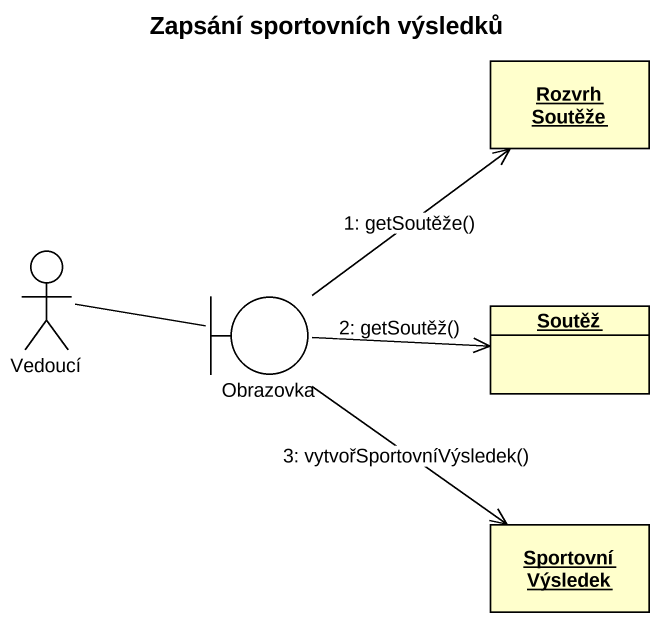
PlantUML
@startuml
title Zapsání sportovních výsledků
allowmixing
hide circle
hide empty members
object "Rozvrh Soutěže" as Rozvrh_Soutěže
actor Vedoucí
boundary Obrazovka
object Soutěž
object "Sportovní Výsledek" as Sportovní_Výsledek
Vedoucí -right- Obrazovka
Obrazovka -up-> Rozvrh_Soutěže : 1: getSoutěže()
Obrazovka -right-> Soutěž : 2: getSoutěž()
Obrazovka --> Sportovní_Výsledek : 3: vytvořSportovníVýsledek()
@enduml
